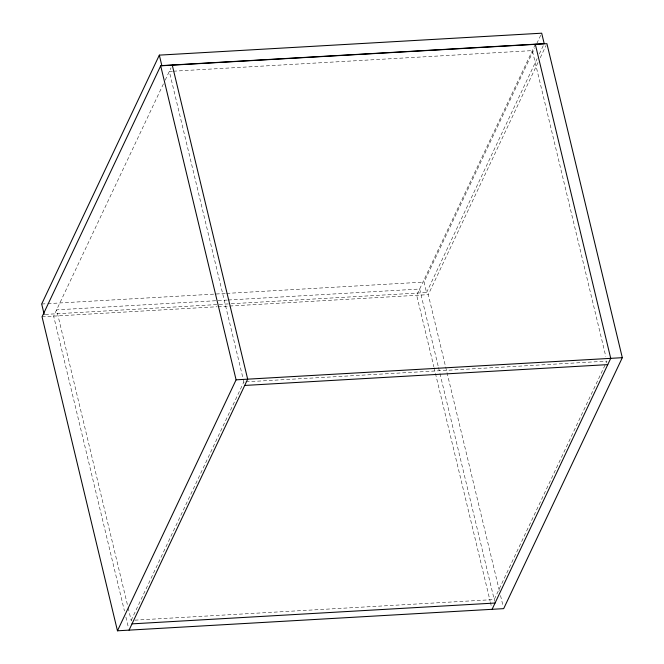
<?xml version="1.0" encoding="UTF-8"?>
<svg xmlns="http://www.w3.org/2000/svg" width="664" height="664" viewBox="0 0 664 664"><rect width="100%" height="100%" fill="white"/><g stroke="black" fill="none" stroke-linecap="round" stroke-linejoin="round"><path stroke-width="0.5" stroke-dasharray="3.32 2.49" d="M163.419 83.888L53.643 316.13L124.45 611.013M165.195 80.145L171.005 67.852M131.173 620.375L243.871 381.949M535.325 44.339L416.693 295.306L433.849 366.76M231.246 303.747L426.562 292.542L424.047 282.076L534.611 48.173M536.827 43.492L540.803 35.067M426.562 292.542L537.126 58.64M539.342 53.958L544.206 43.666M499.328 590.537L428.28 294.642L538.056 62.399M540.272 57.718L546.024 45.55M172.408 71.255L169.312 71.438L243.016 378.397M173.445 71.197L532.354 50.613L605.825 356.568M41.691 304.004L46.853 303.714M47.891 303.647L225.636 293.455M226.665 293.397L424.047 282.076M227.271 300.07L56.606 309.856L127.903 606.755M228.308 300.003L419.656 289.031L438.265 366.528M45.235 314.412L230.217 303.805M42.056 316.794L217.062 306.751M218.099 306.693L428.28 294.642M245.946 381.833L606.921 361.133L494.224 599.55L133.24 620.251M500.54 595.566L502.955 605.626M438.506 367.532L439.717 372.562M439.958 373.575L494.639 601.293M434.09 367.773L490.156 601.26M490.397 602.265L491.368 606.29M243.265 379.401L243.987 382.422M128.144 607.759L131.289 620.84M125.903 617.055L128.559 628.119"/><path stroke-width="1" d="M159.335 55.129L161.842 65.595L544.206 43.666L541.691 33.2L159.335 55.129L41.691 304.004L44.206 314.47M160.688 65.827L42.056 316.794L117.462 630.8L503.677 608.647L622.309 357.68L546.912 43.675L160.688 65.827L236.093 379.833L117.462 630.8M129.048 630.136L247.68 379.169L172.275 65.163M492.09 609.311L610.722 358.344L535.325 44.339M236.093 379.833L622.309 357.68M244.709 385.444L607.759 364.619M132.012 623.861L495.062 603.036"/></g></svg>
